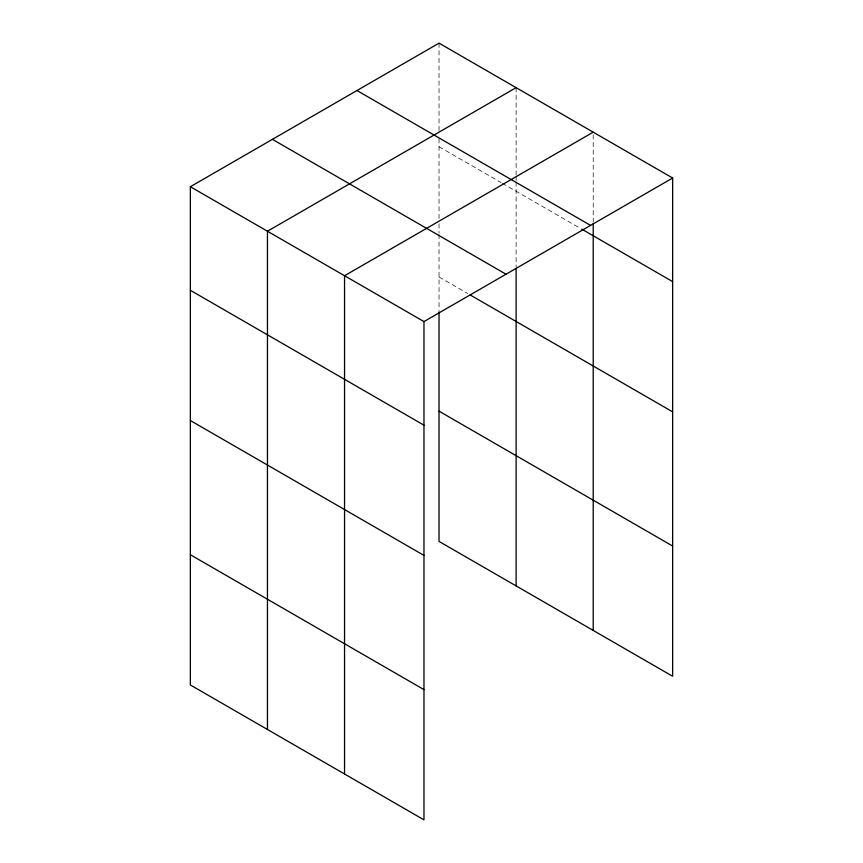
<?xml version="1.0" encoding="UTF-8"?>
<svg xmlns="http://www.w3.org/2000/svg" width="863" height="863" viewBox="0 0 863 863"><rect width="100%" height="100%" fill="white"/><g stroke="black" fill="none" stroke-linecap="round" stroke-linejoin="round"><path stroke-width="0.65" stroke-dasharray="4.32 3.24" d="M439.03 138.663L439.03 218.501M439.03 146.732L501.166 182.611M502.309 183.269L580.551 228.447M439.03 276.98L467.789 293.582M593.215 134.855L593.215 222.298M516.117 87.659L516.117 175.103M516.117 176.451L516.117 180.486M516.117 181.823L516.117 267.001M439.03 43.15L439.03 130.593M439.03 223.819L439.03 233.118M439.03 234.445L439.03 310.529"/><path stroke-width="1.29" d="M190.356 186.721L423.97 321.586L423.97 819.85L190.356 684.974L190.356 186.721L439.03 43.15L672.644 178.026L672.644 676.279L439.03 541.414L439.03 311.867M516.117 87.659L267.454 231.23L267.454 729.483M593.215 132.168L344.542 275.739L344.542 773.992M423.97 321.586L672.644 178.026M356.969 90.529L590.583 225.405M581.705 229.105L672.644 281.608M272.417 139.342L506.031 274.218M470.098 294.909L672.644 411.856M439.03 411.166L672.644 546.042M190.356 290.302L423.97 425.179M190.356 420.54L423.97 555.416M190.356 554.736L423.97 689.613M593.215 223.646L593.215 630.422M516.117 268.328L516.117 585.912"/></g></svg>
